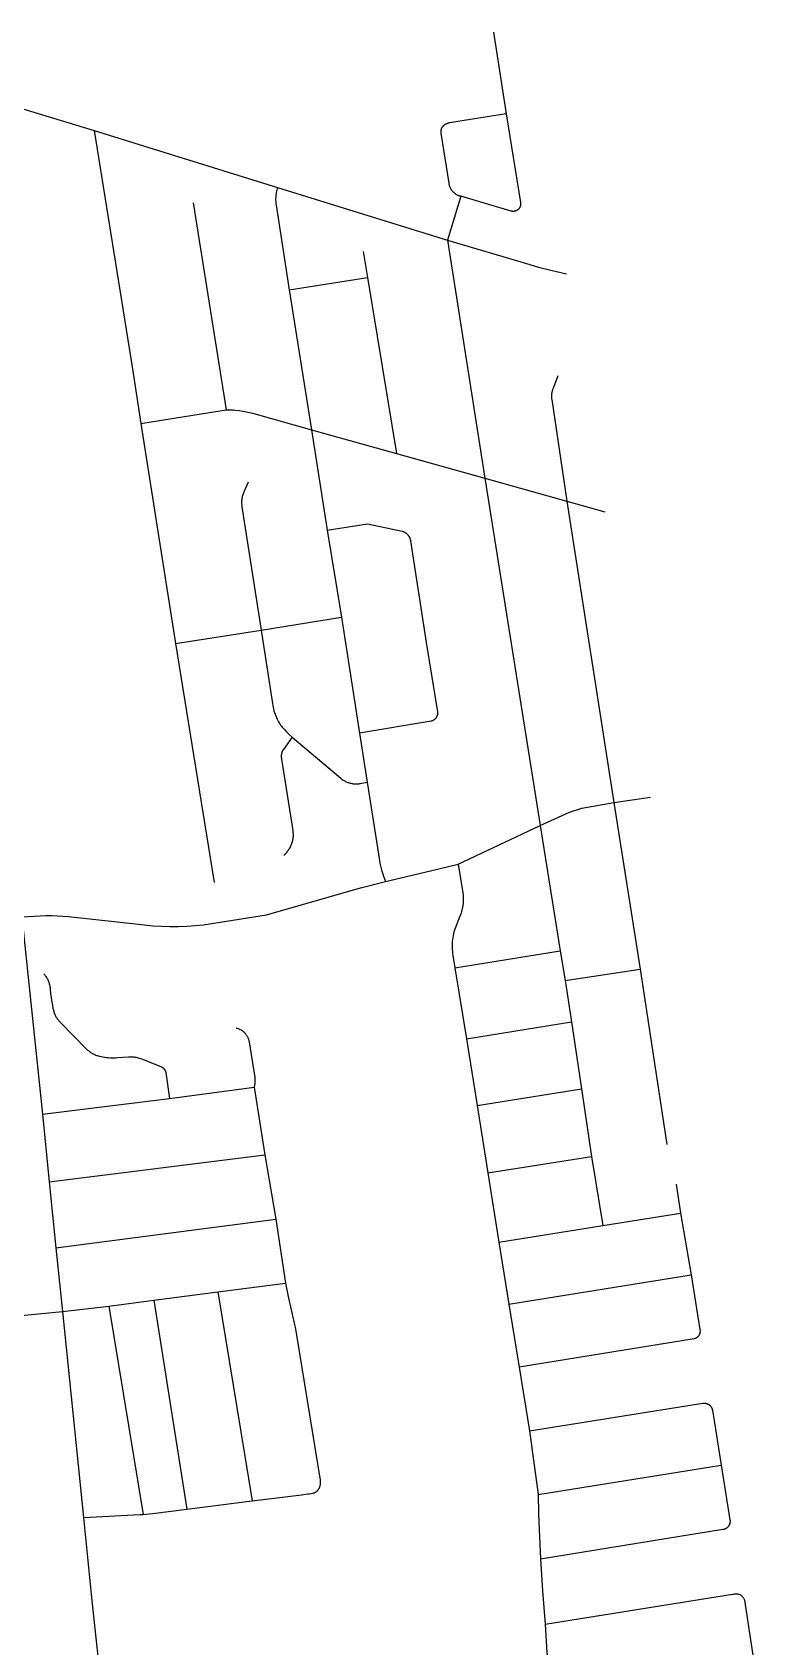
# Model space of a CAD drawing. Header units: inches. Extents: x 326453 to 344102, y 4677180 to 4689621.
# Drawn here: x 343166 to 344020, y 4686833 to 4688747 of the extents above; entities that cross this region are included whole.
import ezdxf

# ---------------------------------------------------------------- set-up
doc = ezdxf.new("R2010")
doc.units = ezdxf.units.IN
doc.header["$MEASUREMENT"] = 0
doc.layers.add('Street_Centreline', color=7, linetype='Continuous')

msp = doc.modelspace()

# ---------------------------------------------------------------- linework, layer by layer
at = {"layer": 'Street_Centreline'}
for p, q in [((343712.66, 4688747.0026), (343727.6554, 4688650.3662)), ((343238.7902, 4688630.5733), (343283.8739, 4688350.3477)), ((343238.7902, 4688630.5733), (343456.5722, 4688562.9426)), ((343456.5722, 4688562.9426), (343657.9039, 4688500.5285)), ((343673.8602, 4688552.698), (343657.9039, 4688500.5285)), ((343356.4652, 4688544.7748), (343395.3992, 4688299.3479)), ((343657.9039, 4688500.5285), (343702.4855, 4688218.3118)), ((343558.0105, 4688487.0901), (343563.0661, 4688456.3708)), ((343470.4408, 4688441.8295), (343563.0661, 4688456.3708)), ((343563.0661, 4688456.3708), (343597.4045, 4688247.7185)), ((343470.4408, 4688441.8295), (343496.6564, 4688275.9126)), ((343283.8739, 4688350.3477), (343294.3504, 4688283.2423)), ((343294.3504, 4688283.2423), (343395.3992, 4688299.3479)), ((343294.3504, 4688283.2423), (343335.4685, 4688022.5312)), ((343496.6564, 4688275.9126), (343597.4045, 4688247.7185)), ((343496.6564, 4688275.9126), (343515.4103, 4688156.7936)), ((343597.4045, 4688247.7185), (343702.4855, 4688218.3118)), ((343702.4855, 4688218.3118), (343767.9117, 4687806.6957)), ((343702.4855, 4688218.3118), (343799.663, 4688191.1729)), ((343799.663, 4688191.1729), (343855.169, 4687834.2406)), ((343799.663, 4688191.1729), (343844.6209, 4688178.6175)), ((343515.4103, 4688156.7936), (343532.1615, 4688053.711)), ((343437.0214, 4688038.5094), (343532.1615, 4688053.711)), ((343532.1615, 4688053.711), (343553.7888, 4687916.2619)), ((343335.4685, 4688022.5312), (343437.0214, 4688038.5094)), ((343335.4685, 4688022.5312), (343381.207, 4687739.1114)), ((343553.7888, 4687916.2619), (343562.6687, 4687858.0136)), ((343855.169, 4687834.2406), (343898.7062, 4687840.4832)), ((343855.169, 4687834.2406), (343886.4249, 4687636.3135)), ((343670.7157, 4687761.0796), (343767.9117, 4687806.6957)), ((343767.9117, 4687806.6957), (343791.6277, 4687658.35)), ((343153.2537, 4687698.4311), (343177.5445, 4687464.5342)), ((343666.6735, 4687638.2547), (343791.6277, 4687658.35)), ((343791.6277, 4687658.35), (343797.5227, 4687623.1873)), ((343666.6735, 4687638.2547), (343680.5038, 4687554.0691)), ((343797.5227, 4687623.1873), (343886.4249, 4687636.3135)), ((343886.4249, 4687636.3135), (343918.1871, 4687428.6867)), ((343797.5227, 4687623.1873), (343804.9617, 4687574.0694)), ((343680.5038, 4687554.0691), (343804.9617, 4687574.0694)), ((343804.9617, 4687574.0694), (343817.1398, 4687494.7544)), ((343680.5038, 4687554.0691), (343693.1238, 4687475.0313)), ((343328.2567, 4687483.2338), (343428.9209, 4687496.6308)), ((343428.9209, 4687496.6308), (343441.3795, 4687416.4332)), ((343693.1238, 4687475.0313), (343817.1398, 4687494.7544)), ((343817.1398, 4687494.7544), (343828.917, 4687414.5092)), ((343177.5445, 4687464.5342), (343328.2567, 4687483.2338)), ((343693.1238, 4687475.0313), (343705.862, 4687395.0028)), ((343177.5445, 4687464.5342), (343185.7948, 4687384.544)), ((343185.7948, 4687384.544), (343441.3795, 4687416.4332)), ((343441.3795, 4687416.4332), (343454.5339, 4687339.9924)), ((343705.862, 4687395.0028), (343828.917, 4687414.5092)), ((343828.917, 4687414.5092), (343842.2743, 4687332.7845)), ((343185.7948, 4687384.544), (343193.3752, 4687306.2581)), ((343705.862, 4687395.0028), (343718.9417, 4687312.9292)), ((343929.1146, 4687381.6539), (343934.3107, 4687347.3323)), ((343193.3752, 4687306.2581), (343454.5339, 4687339.9924)), ((343454.5339, 4687339.9924), (343466.0714, 4687264.2041)), ((343842.2743, 4687332.7845), (343934.3107, 4687347.3323)), ((343934.3107, 4687347.3323), (343946.9375, 4687274.0914)), ((343718.9417, 4687312.9292), (343842.2743, 4687332.7845)), ((343193.3752, 4687306.2581), (343201.3078, 4687230.8164)), ((343718.9417, 4687312.9292), (343730.9236, 4687239.5862)), ((343385.7616, 4687254.0413), (343466.0714, 4687264.2041)), ((343730.9236, 4687239.5862), (343946.9375, 4687274.0914)), ((343256.4791, 4687237.0508), (343309.5863, 4687244.0619)), ((343309.5863, 4687244.0619), (343385.7616, 4687254.0413)), ((343309.5863, 4687244.0619), (343348.7258, 4686996.4059)), ((343385.7616, 4687254.0413), (343426.5487, 4687006.5049)), ((343040.3524, 4687214.986), (343201.3078, 4687230.8164)), ((343201.3078, 4687230.8164), (343256.4791, 4687237.0508)), ((343201.3078, 4687230.8164), (343226.3738, 4686986.5115)), ((343256.4791, 4687237.0508), (343297.0582, 4686990.1725)), ((343730.9236, 4687239.5862), (343743.0007, 4687164.7691)), ((343743.0007, 4687164.7691), (343755.4762, 4687089.0975)), ((343755.4762, 4687089.0975), (343765.3756, 4687013.727)), ((343765.3756, 4687013.727), (343982.565, 4687048.6512)), ((343348.7258, 4686996.4059), (343426.5487, 4687006.5049))]:
    msp.add_line(p, q, dxfattribs=at)
for points in [[(342895.585, 4688741.5315), (342962.4383, 4688715.8716), (342980.6286, 4688709.2199), (342999.0213, 4688703.1504), (343238.7902, 4688630.5733)], [(343727.6554, 4688650.3662), (343660.5551, 4688639.6107), (343660.0648, 4688639.5235), (343659.5777, 4688639.4194), (343659.0946, 4688639.2987), (343658.6158, 4688639.1615), (343658.1421, 4688639.0079), (343657.6739, 4688638.8381), (343657.2118, 4688638.6524), (343656.7564, 4688638.4509), (343656.3081, 4688638.2339), (343655.8676, 4688638.0016), (343655.4353, 4688637.7543), (343655.0117, 4688637.4923), (343654.5974, 4688637.216), (343654.1929, 4688636.9255), (343653.7985, 4688636.6214), (343653.4148, 4688636.3039), (343653.0423, 4688635.9734), (343652.6813, 4688635.6303), (343652.3323, 4688635.275), (343652.1377, 4688635.0626), (343651.9505, 4688634.8435), (343651.771, 4688634.6181), (343651.5995, 4688634.3866), (343651.4361, 4688634.1493), (343651.281, 4688633.9065), (343651.1345, 4688633.6584), (343650.9967, 4688633.4054), (343650.8677, 4688633.1477), (343650.7478, 4688632.8857), (343650.637, 4688632.6197), (343650.5356, 4688632.35), (343650.4436, 4688632.077), (343650.3611, 4688631.8009), (343650.2882, 4688631.5222), (343650.2251, 4688631.2411), (343650.1717, 4688630.9579), (343650.1283, 4688630.6731), (343650.0947, 4688630.3869), (343650.0711, 4688630.0998), (343650.0575, 4688629.812), (343650.0539, 4688629.5238), (343650.0603, 4688629.2358), (343650.0768, 4688628.9481), (343650.1031, 4688628.6612), (343650.1395, 4688628.3754), (343650.1857, 4688628.091), (343650.2418, 4688627.8084), (343650.3076, 4688627.5279), (343659.5634, 4688568.0381), (343659.6719, 4688567.4113), (343659.8016, 4688566.7886), (343659.9525, 4688566.1707), (343660.1243, 4688565.5583), (343660.3169, 4688564.9521), (343660.53, 4688564.3527), (343660.7633, 4688563.761), (343661.0167, 4688563.1776), (343661.2898, 4688562.6031), (343661.5823, 4688562.0383), (343661.8939, 4688561.4837), (343662.2241, 4688560.9401), (343662.5727, 4688560.408), (343662.9392, 4688559.8882), (343663.3231, 4688559.381), (343663.7241, 4688558.8873), (343664.1417, 4688558.4075), (343664.5754, 4688557.9422), (343665.0246, 4688557.4919), (343665.489, 4688557.0571), (343665.9678, 4688556.6385), (343666.4607, 4688556.2363), (343666.9669, 4688555.8512), (343667.486, 4688555.4836), (343668.0172, 4688555.1338), (343668.5601, 4688554.8023), (343669.1139, 4688554.4895), (343669.6781, 4688554.1957), (343670.2519, 4688553.9213), (343670.8348, 4688553.6666), (343671.426, 4688553.4319), (343672.0248, 4688553.2174), (343672.6306, 4688553.0235), (343673.2426, 4688552.8503), (343673.8602, 4688552.698)], [(343727.6554, 4688650.3662), (343744.6281, 4688545.237), (343744.674, 4688544.9182), (343744.7091, 4688544.5981), (343744.7332, 4688544.277), (343744.7465, 4688543.9552), (343744.7488, 4688543.6332), (343744.7401, 4688543.3113), (343744.7205, 4688542.9898), (343744.69, 4688542.6693), (343744.6486, 4688542.3499), (343744.5964, 4688542.0321), (343744.5335, 4688541.7163), (343744.4598, 4688541.4028), (343744.3755, 4688541.092), (343744.2807, 4688540.7842), (343744.1755, 4688540.4799), (343744.06, 4688540.1792), (343743.9344, 4688539.8827), (343743.7987, 4688539.5906), (343743.6532, 4688539.3033), (343743.4981, 4688539.0211), (343743.3334, 4688538.7444), (343743.1751, 4688538.498), (343743.0085, 4688538.2572), (343742.8336, 4688538.0223), (343742.6507, 4688537.7935), (343742.4601, 4688537.5712), (343742.2619, 4688537.3556), (343742.0564, 4688537.147), (343741.8438, 4688536.9455), (343741.6244, 4688536.7515), (343741.3985, 4688536.5652), (343741.1662, 4688536.3868), (343740.928, 4688536.2165), (343740.684, 4688536.0545), (343740.4346, 4688535.901), (343740.18, 4688535.7562), (343739.9206, 4688535.6203), (343739.6567, 4688535.4934), (343739.3885, 4688535.3756), (343739.1165, 4688535.2672), (343738.8409, 4688535.1682), (343738.562, 4688535.0788), (343738.2802, 4688534.999), (343737.9958, 4688534.929), (343737.7092, 4688534.8688), (343737.4207, 4688534.8186), (343737.1306, 4688534.7783), (343736.8393, 4688534.7481), (343736.5472, 4688534.7279), (343736.2545, 4688534.7178), (343735.9616, 4688534.7178), (343735.6689, 4688534.7279), (343735.3768, 4688534.748), (343735.0855, 4688534.7782), (343734.7954, 4688534.8185), (343734.5069, 4688534.8687), (343734.2203, 4688534.9288), (343733.9359, 4688534.9988), (343733.6541, 4688535.0786), (343733.3752, 4688535.168), (343673.8602, 4688552.698)], [(343456.5722, 4688562.9426), (343456.1023, 4688561.507), (343455.6828, 4688560.0559), (343455.3144, 4688558.591), (343454.9973, 4688557.1141), (343454.7321, 4688555.627), (343454.519, 4688554.1316), (343454.3583, 4688552.6296), (343454.2502, 4688551.1229), (343454.1948, 4688549.6134), (343454.1923, 4688548.1029), (343454.2425, 4688546.5932), (343454.3455, 4688545.0861), (343454.5011, 4688543.5836), (343454.7092, 4688542.0875), (343470.4408, 4688441.8295)], [(343657.9039, 4688500.5285), (343751.8041, 4688472.773), (343766.1298, 4688468.7573), (343780.563, 4688465.147), (343799.1296, 4688460.6572)], [(343788.8271, 4688339.8509), (343783.6207, 4688326.1504), (343783.2759, 4688325.3456), (343782.9583, 4688324.5297), (343782.6682, 4688323.7036), (343782.406, 4688322.8682), (343782.172, 4688322.0245), (343781.9663, 4688321.1735), (343781.7894, 4688320.316), (343781.6413, 4688319.4531), (343781.5222, 4688318.5856), (343781.4323, 4688317.7147), (343781.3716, 4688316.8413), (343781.3403, 4688315.9663), (343781.3383, 4688315.0907), (343781.3657, 4688314.2156), (343781.4224, 4688313.3419), (343781.5084, 4688312.4706), (343781.6236, 4688311.6026), (343799.663, 4688191.1729)], [(343395.3992, 4688299.3479), (343396.5636, 4688299.4579), (343397.7307, 4688299.5327), (343398.8996, 4688299.5725), (343400.0691, 4688299.5771), (343401.2382, 4688299.5466), (343402.4059, 4688299.4809), (343404.2923, 4688299.3252), (343406.1748, 4688299.1276), (343410.8053, 4688298.5343), (343415.4206, 4688297.8324), (343419.3587, 4688297.1295), (343423.2756, 4688296.3172), (343427.1685, 4688295.3961), (343431.0341, 4688294.3669), (343496.6564, 4688275.9126)], [(343421.6687, 4688213.9166), (343417.3714, 4688203.9686), (343416.8779, 4688202.9685), (343416.4199, 4688201.9518), (343415.9977, 4688200.9197), (343415.612, 4688199.8734), (343415.2631, 4688198.8142), (343414.9516, 4688197.7435), (343414.6778, 4688196.6625), (343414.442, 4688195.5725), (343414.2446, 4688194.475), (343414.0858, 4688193.3712), (343413.9657, 4688192.2626), (343413.8846, 4688191.1504), (343413.8424, 4688190.036), (343413.8394, 4688188.9209), (343413.8754, 4688187.8063), (343413.9505, 4688186.6937), (343414.0645, 4688185.5844), (343414.2172, 4688184.4798), (343437.0214, 4688038.5094)], [(343515.4103, 4688156.7936), (343563.0776, 4688164.431), (343591.3348, 4688158.3958), (343604.1749, 4688155.6823), (343604.6366, 4688155.5448), (343605.0933, 4688155.3912), (343605.5444, 4688155.2217), (343605.9892, 4688155.0366), (343606.4273, 4688154.836), (343606.8581, 4688154.6202), (343607.2811, 4688154.3895), (343607.6957, 4688154.1442), (343608.1016, 4688153.8845), (343608.4981, 4688153.6107), (343608.8847, 4688153.3233), (343609.2611, 4688153.0225), (343609.6268, 4688152.7087), (343609.9813, 4688152.3824), (343610.3241, 4688152.0438), (343610.6548, 4688151.6935), (343610.9732, 4688151.3318), (343611.2787, 4688150.9592), (343611.5709, 4688150.5761), (343611.8496, 4688150.1831), (343612.1144, 4688149.7805), (343612.3649, 4688149.369), (343612.6009, 4688148.9489), (343612.8221, 4688148.5208), (343613.0281, 4688148.0853), (343613.2188, 4688147.6428), (343613.3939, 4688147.1939), (343613.5532, 4688146.7392), (343613.6965, 4688146.2792), (343613.8236, 4688145.8144), (343613.9344, 4688145.3455), (343614.0288, 4688144.873), (343614.1065, 4688144.3975), (343632.6092, 4688023.6022), (343646.0594, 4687941.5438), (343646.1076, 4687941.2039), (343646.144, 4687940.8626), (343646.1685, 4687940.5202), (343646.181, 4687940.1771), (343646.1817, 4687939.8338), (343646.1703, 4687939.4907), (343646.1471, 4687939.1482), (343646.112, 4687938.8068), (343646.065, 4687938.4667), (343646.0062, 4687938.1285), (343645.9356, 4687937.7925), (343645.8535, 4687937.4592), (343645.7598, 4687937.129), (343645.6547, 4687936.8022), (343645.5382, 4687936.4792), (343645.4106, 4687936.1605), (343645.2721, 4687935.8465), (343645.1226, 4687935.5374), (343644.9625, 4687935.2337), (343644.792, 4687934.9358), (343644.6112, 4687934.644), (343644.4203, 4687934.3587), (343644.2197, 4687934.0801), (343644.0095, 4687933.8087), (343643.7899, 4687933.5448), (343643.5614, 4687933.2887), (343643.324, 4687933.0407), (343643.0782, 4687932.801), (343642.8242, 4687932.5701), (343642.5623, 4687932.3482), (343642.2928, 4687932.1355), (343642.0162, 4687931.9323), (343641.7326, 4687931.7388), (343641.4425, 4687931.5553), (343641.1461, 4687931.382), (343640.8439, 4687931.2191), (343640.5363, 4687931.0669), (343640.2235, 4687930.9254), (343639.906, 4687930.7949), (343639.5841, 4687930.6755), (343639.2583, 4687930.5673), (343638.9289, 4687930.4706), (343638.5964, 4687930.3854), (343553.7888, 4687916.2619)], [(343437.0214, 4688038.5094), (343450.3642, 4687951.3511), (343450.7297, 4687949.2), (343451.1654, 4687947.0619), (343451.6709, 4687944.9393), (343452.2456, 4687942.8344), (343452.889, 4687940.7495), (343453.6003, 4687938.6867), (343454.3788, 4687936.6484), (343455.2236, 4687934.6366), (343456.1339, 4687932.6536), (343456.8447, 4687931.2309), (343457.6025, 4687929.8326), (343458.4064, 4687928.4603), (343459.2555, 4687927.1156), (343460.1488, 4687925.7998), (343461.0855, 4687924.5145), (343462.0644, 4687923.261), (343463.0844, 4687922.0408), (343464.1445, 4687920.8553), (343467.2154, 4687917.6398), (343470.3887, 4687914.5253), (343473.6611, 4687911.515)], [(343473.6611, 4687911.515), (343463.4666, 4687897.0041), (343463.1943, 4687896.6021), (343462.9357, 4687896.1911), (343462.6913, 4687895.7715), (343462.4613, 4687895.3439), (343462.246, 4687894.9087), (343462.0455, 4687894.4664), (343461.8602, 4687894.0176), (343461.6903, 4687893.5627), (343461.5359, 4687893.1024), (343461.3973, 4687892.637), (343461.2745, 4687892.1672), (343461.1678, 4687891.6935), (343461.0773, 4687891.2165), (343461.003, 4687890.7366), (343460.945, 4687890.2545), (343460.9035, 4687889.7707), (343460.8784, 4687889.2858), (343460.8698, 4687888.8003), (343460.8777, 4687888.3148), (343460.9022, 4687887.8298), (343460.943, 4687887.346), (343461.0003, 4687886.8638), (343461.074, 4687886.3839), (343461.1639, 4687885.9067), (343461.27, 4687885.4329), (343474.4698, 4687800.8098), (343474.6242, 4687799.6927), (343474.7397, 4687798.571), (343474.8162, 4687797.4459), (343474.8535, 4687796.3188), (343474.8517, 4687795.1911), (343474.8107, 4687794.0642), (343474.7305, 4687792.9393), (343474.6113, 4687791.8179), (343474.4533, 4687790.7014), (343474.2565, 4687789.591), (343474.0213, 4687788.4881), (343473.7479, 4687787.394), (343473.4366, 4687786.3101), (343473.0879, 4687785.2377), (343472.7021, 4687784.1781), (343472.2798, 4687783.1324), (343471.8213, 4687782.1021), (343471.3274, 4687781.0884), (343470.7985, 4687780.0924), (343470.2354, 4687779.1154), (343469.6386, 4687778.1585), (343469.009, 4687777.2229), (343468.3472, 4687776.3098), (343467.6542, 4687775.4203), (343466.9306, 4687774.5553), (343466.1774, 4687773.716), (343465.3955, 4687772.9034), (343464.5858, 4687772.1184), (343463.7494, 4687771.3621)], [(343473.6611, 4687911.515), (343531.3547, 4687862.8475), (343532.1086, 4687862.2333), (343532.8831, 4687861.6451), (343533.6772, 4687861.0837), (343534.49, 4687860.5497), (343535.3206, 4687860.0439), (343536.1679, 4687859.5666), (343537.031, 4687859.1186), (343537.909, 4687858.7002), (343538.8006, 4687858.3121), (343539.7051, 4687857.9547), (343540.6212, 4687857.6283), (343541.5479, 4687857.3335), (343542.4841, 4687857.0704), (343543.4288, 4687856.8394), (343544.3808, 4687856.6408), (343545.339, 4687856.4748), (343546.3023, 4687856.3417), (343547.2697, 4687856.2415), (343548.2398, 4687856.1743), (343549.2117, 4687856.1404), (343550.1842, 4687856.1396), (343551.1562, 4687856.1721), (343551.8443, 4687856.2175), (343552.5306, 4687856.2842), (343553.2146, 4687856.3722), (343553.8955, 4687856.4813), (343554.5727, 4687856.6114), (343562.6687, 4687858.0136)], [(343562.6687, 4687858.0136), (343577.4012, 4687765.1307), (343577.9516, 4687761.9757), (343578.6018, 4687758.8397), (343579.3509, 4687755.7259), (343580.1984, 4687752.6374), (343581.1433, 4687749.5773), (343582.1847, 4687746.5487), (343583.3215, 4687743.5546), (343584.5526, 4687740.5981)], [(343767.9117, 4687806.6957), (343802.6223, 4687822.7145), (343817.4108, 4687827.5281), (343855.169, 4687834.2406)], [(343584.5526, 4687740.5981), (343647.5993, 4687755.456), (343670.7157, 4687761.0796)], [(343670.7157, 4687761.0796), (343676.2072, 4687727.0799), (343676.437, 4687725.1966), (343676.6016, 4687723.3066), (343676.7008, 4687721.412), (343676.7344, 4687719.5152), (343676.7026, 4687717.6182), (343676.6052, 4687715.7235), (343676.4424, 4687713.8334), (343676.2144, 4687711.9499), (343675.9215, 4687710.0755), (343675.564, 4687708.2123), (343675.1424, 4687706.3626), (343674.6571, 4687704.5285), (343674.1087, 4687702.7123), (343673.498, 4687700.9162), (343672.8255, 4687699.1421), (343665.6482, 4687680.8964), (343665.1154, 4687678.5815), (343664.6598, 4687676.2502), (343664.2819, 4687673.905), (343663.9821, 4687671.5486), (343663.7608, 4687669.1835), (343663.6182, 4687666.8124), (343663.5544, 4687664.4378), (343663.5696, 4687662.0624), (343663.6636, 4687659.6889), (343663.8365, 4687657.3197), (343664.088, 4687654.9577), (343664.4178, 4687652.6053), (343666.6735, 4687638.2547)], [(343153.2537, 4687698.4311), (343174.9238, 4687699.7468), (343181.6491, 4687699.9928), (343188.3788, 4687700.017), (343195.1056, 4687699.8192), (343201.8223, 4687699.3997), (343208.5215, 4687698.7589), (343298.774, 4687688.8798), (343308.7441, 4687687.9518), (343318.7389, 4687687.3449), (343328.748, 4687687.0596), (343338.7612, 4687687.0964), (343348.7679, 4687687.455), (343358.758, 4687688.1352), (343368.721, 4687689.1363), (343378.6467, 4687690.4571), (343388.5248, 4687692.0964), (343443.2449, 4687701.0817), (343554.9077, 4687733.0241), (343584.5526, 4687740.5981)], [(343179.315, 4687631.1023), (343179.9922, 4687630.2879), (343180.6416, 4687629.4512), (343181.2624, 4687628.593), (343181.8539, 4687627.7144), (343182.4155, 4687626.8164), (343182.9466, 4687625.8999), (343183.4464, 4687624.9661), (343183.9146, 4687624.016), (343184.3504, 4687623.0507), (343184.7534, 4687622.0712), (343185.1233, 4687621.0787), (343185.4595, 4687620.0743), (343185.7616, 4687619.0591), (343186.0294, 4687618.0343), (343186.2625, 4687617.0011), (343186.4607, 4687615.9607), (343186.6236, 4687614.9141), (343186.7513, 4687613.8626), (343186.8434, 4687612.8075), (343187.2913, 4687607.683), (343187.9125, 4687602.5766), (343188.7062, 4687597.4942), (343189.3782, 4687593.922), (343190.1504, 4687590.3701), (343191.0224, 4687586.8414), (343191.2999, 4687585.8535), (343191.6116, 4687584.876), (343191.9573, 4687583.9099), (343192.3365, 4687582.9565), (343192.7488, 4687582.0169), (343193.1936, 4687581.0923), (343193.6704, 4687580.1837), (343194.1787, 4687579.2924), (343194.7178, 4687578.4194), (343195.287, 4687577.5657), (343195.8857, 4687576.7324), (343196.5131, 4687575.9205), (343197.1685, 4687575.1311), (343197.8511, 4687574.3649), (343198.5599, 4687573.6231), (343230.4437, 4687541.4037), (343231.2685, 4687540.6393), (343232.1196, 4687539.9044), (343232.996, 4687539.1996), (343233.8964, 4687538.526), (343234.8199, 4687537.8844), (343235.7653, 4687537.2754), (343236.7315, 4687536.7), (343237.7172, 4687536.1587), (343238.7213, 4687535.6523), (343239.7424, 4687535.1814), (343240.7795, 4687534.7465), (343241.8311, 4687534.3482), (343242.8961, 4687533.9869), (343243.973, 4687533.6632), (343245.0606, 4687533.3774), (343247.1996, 4687532.8913), (343249.3531, 4687532.4738), (343251.5188, 4687532.1253), (343253.6946, 4687531.8463), (343255.8781, 4687531.6369), (343258.0673, 4687531.4975), (343260.2597, 4687531.4281), (343262.4533, 4687531.4288), (343264.6457, 4687531.4997), (343266.8348, 4687531.6406), (343279.8069, 4687532.5669), (343281.092, 4687532.6249), (343282.3782, 4687532.6385), (343283.6642, 4687532.6079), (343284.9483, 4687532.5329), (343286.2291, 4687532.4138), (343287.5051, 4687532.2506), (343288.7746, 4687532.0435), (343290.0363, 4687531.7928), (343291.2886, 4687531.4988), (343292.53, 4687531.1619), (343293.759, 4687530.7823), (343294.9743, 4687530.3607), (343296.1743, 4687529.8974), (343318.9911, 4687520.6342), (343319.2551, 4687520.5036), (343319.5144, 4687520.3641), (343319.7689, 4687520.2159), (343320.0182, 4687520.0591), (343320.262, 4687519.8939), (343320.5001, 4687519.7205), (343320.7321, 4687519.5391), (343320.9578, 4687519.3499), (343321.177, 4687519.1532), (343321.3893, 4687518.9491), (343321.5946, 4687518.7379), (343321.7926, 4687518.5199), (343321.983, 4687518.2952), (343322.1657, 4687518.0642), (343322.3404, 4687517.8271), (343322.507, 4687517.5843), (343322.6652, 4687517.3359), (343322.8149, 4687517.0822), (343322.9558, 4687516.8236), (343323.0879, 4687516.5604), (343323.211, 4687516.2928), (343323.3249, 4687516.0212), (343323.4295, 4687515.7459), (343323.5246, 4687515.4672), (343323.6102, 4687515.1854), (343323.6862, 4687514.9009), (343323.7525, 4687514.6139), (343323.809, 4687514.3249), (343323.8556, 4687514.0341), (343328.2567, 4687483.2338)], [(343407.2601, 4687566.8793), (343407.9458, 4687566.7071), (343408.6251, 4687566.511), (343409.2971, 4687566.2916), (343409.9612, 4687566.0489), (343410.6164, 4687565.7832), (343411.262, 4687565.495), (343411.8972, 4687565.1846), (343412.5212, 4687564.8522), (343413.1333, 4687564.4984), (343413.7327, 4687564.1235), (343414.3188, 4687563.728), (343414.8908, 4687563.3125), (343415.4479, 4687562.8773), (343415.9897, 4687562.423), (343416.5153, 4687561.9501), (343417.0242, 4687561.4593), (343417.5157, 4687560.9511), (343417.9893, 4687560.4262), (343418.4443, 4687559.8851), (343418.8803, 4687559.3285), (343419.2967, 4687558.7571), (343419.693, 4687558.1716), (343420.0687, 4687557.5727), (343420.4234, 4687556.9611), (343420.7566, 4687556.3375), (343421.0679, 4687555.7028), (343421.3571, 4687555.0576), (343421.6236, 4687554.4028), (343421.8672, 4687553.7391), (343422.0876, 4687553.0673), (343422.2846, 4687552.3883), (343422.4579, 4687551.7028), (343422.6072, 4687551.0118), (343422.7324, 4687550.3159), (343429.1678, 4687510.6186), (343429.3407, 4687509.3945), (343429.4744, 4687508.1654), (343429.5686, 4687506.9327), (343429.6234, 4687505.6976), (343429.6387, 4687504.4614), (343429.6144, 4687503.2254), (343429.5506, 4687501.9907), (343429.4474, 4687500.7588), (343429.3048, 4687499.5307), (343428.9209, 4687496.6308)], [(343466.0714, 4687264.2041), (343469.2504, 4687248.5585), (343476.2476, 4687216.9461), (343477.222, 4687212.2326), (343478.0645, 4687207.4937), (343478.7743, 4687202.7332), (343506.903, 4687030.6631), (343506.984, 4687030.1093), (343507.0464, 4687029.5532), (343507.09, 4687028.9952), (343507.1148, 4687028.4361), (343507.1209, 4687027.8765), (343507.1081, 4687027.317), (343507.0766, 4687026.7582), (343507.0263, 4687026.2008), (343506.9573, 4687025.6454), (343506.8697, 4687025.0926), (343506.7635, 4687024.5431), (343506.639, 4687023.9975), (343506.4961, 4687023.4564), (343506.3352, 4687022.9204), (343506.1564, 4687022.39), (343505.9598, 4687021.866), (343505.7458, 4687021.3489), (343505.5145, 4687020.8393), (343505.2662, 4687020.3377)], [(343946.9375, 4687274.0914), (343957.4522, 4687209.3604), (343957.5118, 4687209.0321), (343957.5599, 4687208.7019), (343957.5965, 4687208.3703), (343957.6215, 4687208.0376), (343957.6349, 4687207.7042), (343957.6367, 4687207.3705), (343957.6268, 4687207.037), (343957.6053, 4687206.7041), (343957.5722, 4687206.3721), (343957.5276, 4687206.0414), (343957.4714, 4687205.7125), (343957.4039, 4687205.3858), (343957.3249, 4687205.0616), (343957.2347, 4687204.7404), (343957.1334, 4687204.4225), (343957.0211, 4687204.1083), (343956.8979, 4687203.7982), (343956.7639, 4687203.4927), (343956.6194, 4687203.192), (343956.4644, 4687202.8965), (343956.2993, 4687202.6065), (343956.1242, 4687202.3225), (343955.9392, 4687202.0448), (343955.7447, 4687201.7737), (343955.5409, 4687201.5096), (343955.328, 4687201.2527), (343955.1062, 4687201.0034), (343954.8759, 4687200.762), (343954.6373, 4687200.5288), (343954.3908, 4687200.304), (343954.1365, 4687200.0879), (343953.8749, 4687199.8809), (343953.6062, 4687199.683), (343953.3308, 4687199.4947), (343953.049, 4687199.3161), (343952.7611, 4687199.1474), (343952.4675, 4687198.9889), (343952.1686, 4687198.8407), (343951.8647, 4687198.703), (343951.5561, 4687198.576), (343951.2434, 4687198.4598), (343950.9267, 4687198.3546), (343950.6066, 4687198.2605), (343743.0007, 4687164.7691)], [(343755.4762, 4687089.0975), (343960.6904, 4687121.9829), (343961.036, 4687122.0321), (343961.383, 4687122.0692), (343961.7312, 4687122.0941), (343962.08, 4687122.1069), (343962.429, 4687122.1076), (343962.7779, 4687122.096), (343963.1261, 4687122.0723), (343963.4733, 4687122.0364), (343963.8191, 4687121.9884), (343964.1629, 4687121.9284), (343964.5045, 4687121.8564), (343964.8433, 4687121.7726), (343965.179, 4687121.677), (343965.5112, 4687121.5697), (343965.8394, 4687121.4509), (343966.1632, 4687121.3207), (343966.4823, 4687121.1793), (343966.7963, 4687121.0268), (343967.1048, 4687120.8635), (343967.4074, 4687120.6895), (343967.7037, 4687120.5051), (343967.9935, 4687120.3104), (343968.2762, 4687120.1057), (343968.5516, 4687119.8913), (343968.8194, 4687119.6674), (343969.0792, 4687119.4343), (343969.3307, 4687119.1923), (343969.5736, 4687118.9416), (343969.8077, 4687118.6827), (343970.0325, 4687118.4157), (343970.2479, 4687118.141), (343970.4535, 4687117.859), (343970.6492, 4687117.5699), (343970.8347, 4687117.2743), (343971.0098, 4687116.9723), (343971.1742, 4687116.6644), (343971.3278, 4687116.3509), (343971.4703, 4687116.0323), (343971.6016, 4687115.7089), (343971.7216, 4687115.3811), (343971.83, 4687115.0493), (343971.9268, 4687114.714), (343972.0119, 4687114.3755), (343972.085, 4687114.0342), (343972.1462, 4687113.6905), (343982.565, 4687048.6512)], [(343982.565, 4687048.6512), (343992.9849, 4686983.6038), (343993.0341, 4686983.2582), (343993.0712, 4686982.9112), (343993.0962, 4686982.5631), (343993.109, 4686982.2143), (343993.1096, 4686981.8653), (343993.098, 4686981.5164), (343993.0743, 4686981.1682), (343993.0384, 4686980.8211), (343992.9905, 4686980.4754), (343992.9305, 4686980.1315), (343992.8585, 4686979.79), (343992.7747, 4686979.4512), (343992.6791, 4686979.1155), (343992.5718, 4686978.7834), (343992.453, 4686978.4552), (343992.3229, 4686978.1314), (343992.1815, 4686977.8123), (343992.029, 4686977.4983), (343991.8657, 4686977.1899), (343991.6917, 4686976.8873), (343991.5073, 4686976.591), (343991.3127, 4686976.3013), (343991.108, 4686976.0185), (343990.8936, 4686975.7431), (343990.6698, 4686975.4754), (343990.4367, 4686975.2156), (343990.1947, 4686974.9641), (343989.9441, 4686974.7212), (343989.6851, 4686974.4872), (343989.4182, 4686974.2623), (343989.1435, 4686974.047), (343988.8615, 4686973.8413), (343988.5725, 4686973.6456), (343988.2769, 4686973.4601), (343987.9749, 4686973.2851), (343987.667, 4686973.1207), (343987.3536, 4686972.9671), (343987.035, 4686972.8246), (343986.7117, 4686972.6933), (343986.3839, 4686972.5733), (343986.0522, 4686972.4648), (343985.7168, 4686972.368), (343985.3783, 4686972.283), (343985.0371, 4686972.2098), (343984.6935, 4686972.1486), (343768.3297, 4686937.1322)], [(343426.5487, 4687006.5049), (343484.868, 4687013.5854), (343492.2655, 4687014.4542), (343494.367, 4687014.7312), (343496.4598, 4687015.0677), (343498.5423, 4687015.4633), (343498.8765, 4687015.5376), (343499.2081, 4687015.6233), (343499.5365, 4687015.7202), (343499.8614, 4687015.8283), (343500.1824, 4687015.9473), (343500.4993, 4687016.0772), (343500.8115, 4687016.2178), (343501.1187, 4687016.3689), (343501.4207, 4687016.5304), (343501.717, 4687016.7021), (343502.0072, 4687016.8837), (343502.2911, 4687017.0752), (343502.5683, 4687017.2761), (343502.8386, 4687017.4864), (343503.1015, 4687017.7058), (343503.3568, 4687017.934), (343503.6042, 4687018.1707), (343503.8434, 4687018.4157), (343504.0741, 4687018.6687), (343504.2961, 4687018.9295), (343504.509, 4687019.1976), (343504.7128, 4687019.4728), (343504.907, 4687019.7548), (343505.0916, 4687020.0432), (343505.2662, 4687020.3377)], [(343297.0582, 4686990.1725), (343300.852, 4686990.4134), (343304.6382, 4686990.7533), (343308.4142, 4686991.1917), (343348.7258, 4686996.4059)], [(343765.3756, 4687013.727), (343766.1223, 4686990.6143), (343768.3297, 4686937.1322)], [(343226.3738, 4686986.5115), (343293.3851, 4686990.0337), (343297.0582, 4686990.1725)], [(343226.3738, 4686986.5115), (343236.0623, 4686887.6952), (343246.8737, 4686788.9492), (343254.133, 4686728.7684)], [(343768.3297, 4686937.1322), (343770.8621, 4686899.5076), (343773.7703, 4686859.9876)], [(343773.7703, 4686859.9876), (343995.8507, 4686895.563), (343997.2385, 4686895.8352), (343998.5385, 4686896.0026), (343999.7537, 4686896.0716), (344000.8868, 4686896.0485), (344001.9407, 4686895.9395), (344002.9184, 4686895.751), (344003.8227, 4686895.4892), (344004.6563, 4686895.1605), (344005.4223, 4686894.7712), (344006.1235, 4686894.3276), (344006.7627, 4686893.8359), (344007.3428, 4686893.3025), (344007.8666, 4686892.7337), (344008.3371, 4686892.1358), (344008.7571, 4686891.515), (344009.1295, 4686890.8778), (344009.4571, 4686890.2303), (344009.7427, 4686889.5789), (344010.1999, 4686888.2897), (344010.5237, 4686887.0604), (344010.6429, 4686886.4841), (344010.7373, 4686885.9416), (344010.8099, 4686885.4394), (344010.8635, 4686884.9837), (344010.9011, 4686884.5808), (344010.9253, 4686884.237), (344010.9392, 4686883.9586), (344010.9456, 4686883.752), (344010.9473, 4686883.6234), (344010.9472, 4686883.5791), (344020.0235, 4686823.2433)], [(343773.7703, 4686859.9876), (343775.9975, 4686826.3671), (343781.2981, 4686784.7399)]]:
    msp.add_lwpolyline(points, dxfattribs=at)

doc.saveas('drawing.dxf')
